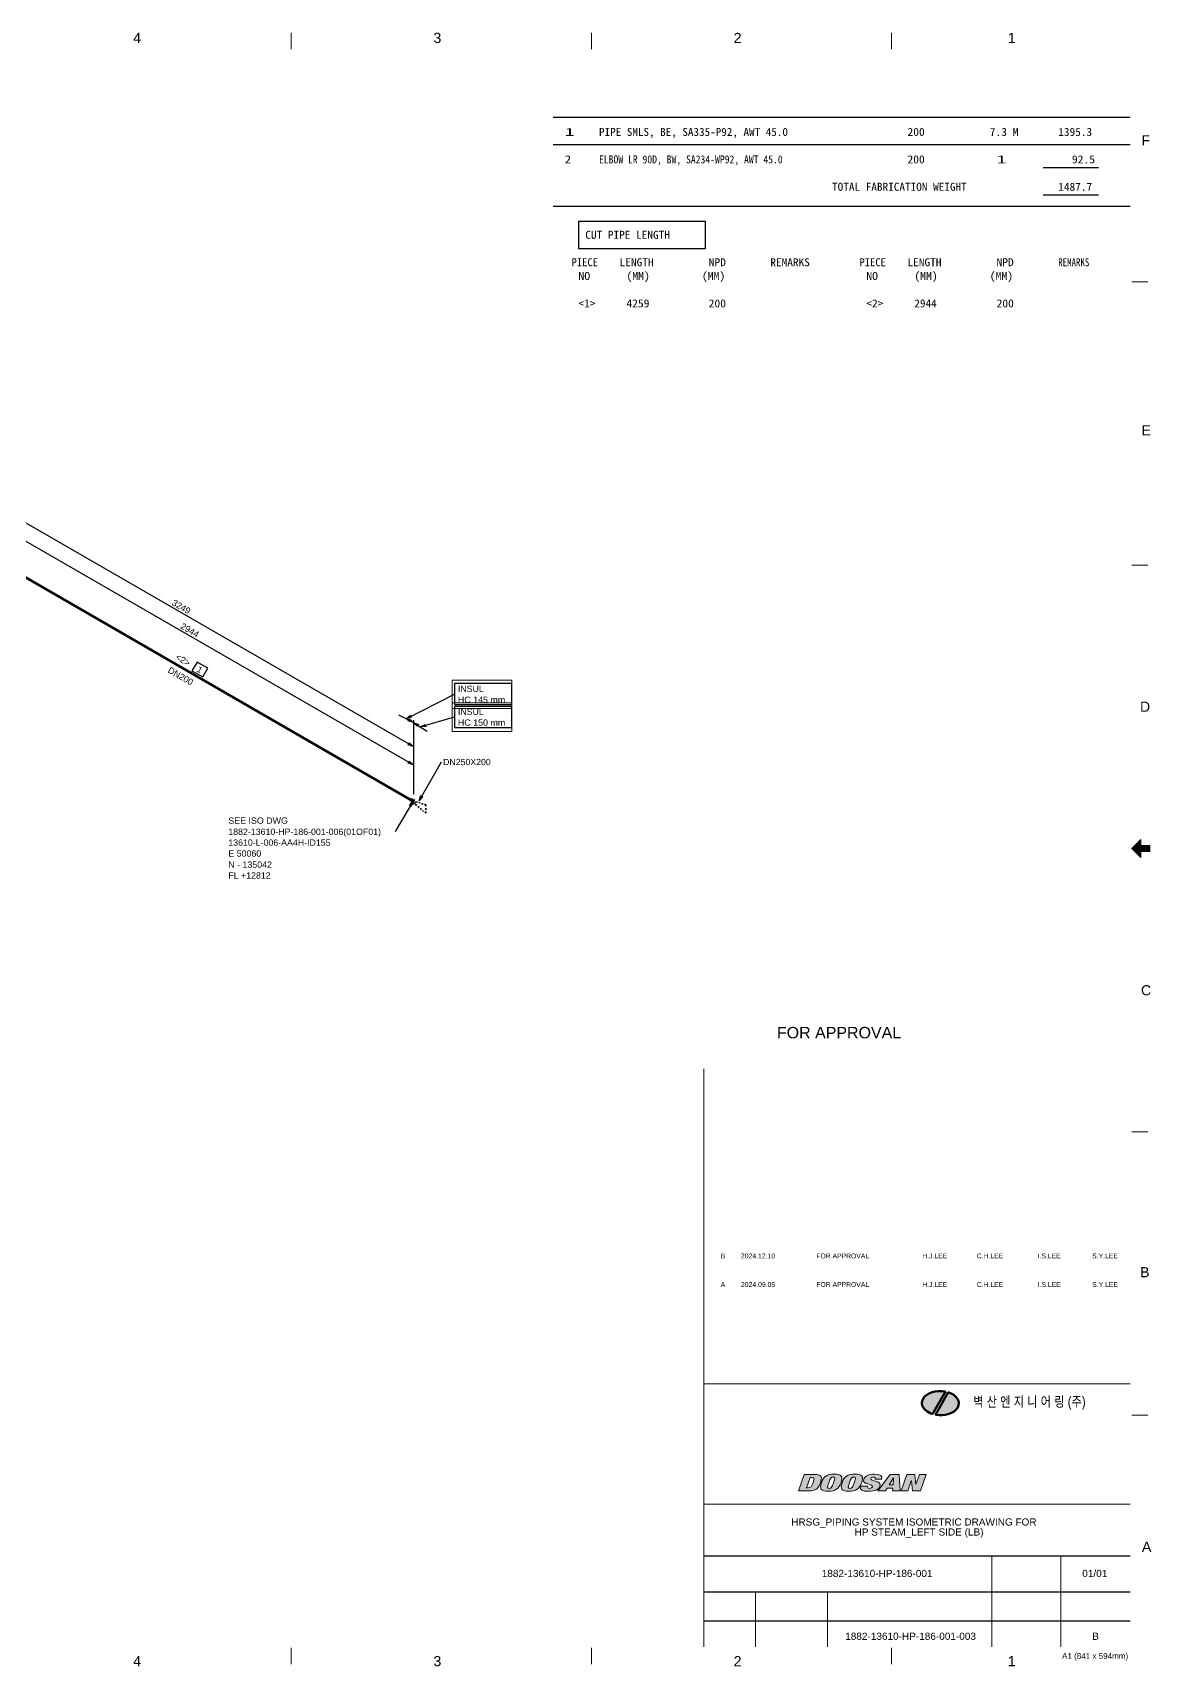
# Model space of a CAD drawing. Header units: inches. Extents: x 18 to 823, y 11 to 584.
# Drawn here: x 432 to 823, y 11 to 583 of the extents above; entities that cross this region are included whole.
import ezdxf
from ezdxf.enums import TextEntityAlignment as Align

# ---------------------------------------------------------------- set-up
doc = ezdxf.new("R2010")
doc.units = ezdxf.units.IN
doc.header["$MEASUREMENT"] = 0
for name, color, linetype in [('AD1', 7, 'Continuous'), ('AD2', 7, 'Continuous'), ('BG 0 -1', 7, 'Continuous'), ('BG happy form$0$TITLE-BOX', 7, 'Continuous'), ('BG VPORT', 7, 'Continuous'), ('DBOX', 7, 'Continuous'), ('DIMLINES', 7, 'Continuous'), ('DIMTEXT', 7, 'Continuous'), ('EX1', 7, 'Continuous'), ('FRAME', 7, 'Continuous'), ('INSU_BOX', 7, 'Continuous'), ('ISOTEXT', 7, 'Continuous'), ('MATLIST', 7, 'Continuous'), ('PIPE', 7, 'Continuous')]:
    doc.layers.add(name, color=color, linetype=linetype)
doc.styles.add('Arial', font='arial.ttf')
doc.styles.add('txt.shx', font='txt')

msp = doc.modelspace()

# ---------------------------------------------------------------- hatches: boundary and pattern name
at = {"layer": 'BG 0 -1', "linetype": 'ByBlock'}
for color, points in [(5, [(751.35, 107.39), (751.13, 107.43), (750.91, 107.47), (750.69, 107.5), (750.47, 107.52), (750.25, 107.54), (750.02, 107.56), (749.8, 107.57), (749.57, 107.57), (749.35, 107.57), (749.12, 107.57), (748.9, 107.56), (748.68, 107.54), (748.45, 107.52), (748.23, 107.5), (748.01, 107.47), (747.79, 107.43), (747.58, 107.39), (747.37, 107.35), (747.16, 107.3), (746.95, 107.24), (746.74, 107.18), (746.54, 107.12), (746.34, 107.05), (746.15, 106.98), (745.96, 106.9), (745.78, 106.82), (745.6, 106.73), (745.42, 106.64), (745.25, 106.55), (745.08, 106.45), (744.92, 106.35), (744.77, 106.24), (744.62, 106.13), (744.48, 106.02), (744.34, 105.91), (744.21, 105.79), (744.08, 105.67), (743.97, 105.54), (743.86, 105.41), (743.75, 105.28), (743.65, 105.15), (743.56, 105.02), (743.48, 104.88), (743.41, 104.74), (743.34, 104.6), (743.28, 104.46), (743.23, 104.32), (743.18, 104.18), (743.14, 104.03), (743.11, 103.89), (743.09, 103.74), (743.08, 103.59), (743.07, 103.45), (743.07, 103.3), (743.08, 103.15), (743.1, 103.01), (743.12, 102.86), (743.16, 102.71), (743.2, 102.57), (743.24, 102.42), (743.3, 102.28), (743.36, 102.14), (743.43, 102), (743.51, 101.86), (743.6, 101.72), (743.69, 101.59), (743.79, 101.45), (743.9, 101.32), (744.01, 101.2), (744.13, 101.07), (744.26, 100.95), (744.39, 100.83), (744.53, 100.71), (744.67, 100.6), (744.82, 100.49), (744.98, 100.38), (745.14, 100.28), (745.31, 100.18), (745.48, 100.08), (745.66, 99.99), (745.84, 99.9), (746.03, 99.82), (746.22, 99.74), (746.42, 99.66), (746.62, 99.59), (746.82, 99.53)]), (80, [(747.78, 99.29), (748, 99.25), (748.22, 99.21), (748.44, 99.18), (748.66, 99.16), (748.89, 99.14), (749.11, 99.12), (749.34, 99.11), (749.57, 99.11), (749.79, 99.11), (750.02, 99.12), (750.25, 99.13), (750.47, 99.14), (750.69, 99.17), (750.92, 99.19), (751.14, 99.23), (751.35, 99.26), (751.57, 99.3), (751.78, 99.35), (752, 99.4), (752.2, 99.46), (752.41, 99.52), (752.61, 99.59), (752.81, 99.66), (753, 99.73), (753.19, 99.81), (753.37, 99.9), (753.56, 99.99), (753.73, 100.08), (753.9, 100.17), (754.06, 100.27), (754.22, 100.38), (754.38, 100.49), (754.52, 100.6), (754.67, 100.71), (754.8, 100.83), (754.93, 100.95), (755.05, 101.07), (755.17, 101.2), (755.28, 101.33), (755.38, 101.46), (755.47, 101.6), (755.56, 101.73), (755.64, 101.87), (755.71, 102.01), (755.77, 102.15), (755.83, 102.29), (755.88, 102.44), (755.92, 102.58), (755.95, 102.73), (755.98, 102.88), (756, 103.02), (756.01, 103.17), (756.01, 103.32), (756, 103.47), (755.99, 103.62), (755.97, 103.76), (755.94, 103.91), (755.9, 104.06), (755.86, 104.2), (755.8, 104.35), (755.74, 104.49), (755.67, 104.63), (755.6, 104.77), (755.51, 104.91), (755.42, 105.05), (755.33, 105.18), (755.22, 105.32), (755.11, 105.45), (754.99, 105.57), (754.86, 105.7), (754.73, 105.82), (754.59, 105.94), (754.45, 106.05), (754.3, 106.17), (754.14, 106.27), (753.98, 106.38), (753.81, 106.48), (753.64, 106.58), (753.46, 106.67), (753.28, 106.76), (753.09, 106.85), (752.9, 106.93), (752.71, 107), (752.51, 107.08), (752.3, 107.14)])]:
    msp.add_hatch(color=color, dxfattribs=at).paths.add_polyline_path(points)
at = {"layer": 'BG 0 -1', "linetype": 'ByBlock', "true_color": 0x005bac}
h = msp.add_hatch(color=154, dxfattribs=at)
edge = h.paths.add_edge_path()
edge.add_spline(control_points=[(705.5, 78.38), (705.5, 78.38), (701.87, 78.38), (701.87, 78.38), (701.87, 78.38), (699.83, 72.62), (699.83, 72.62), (699.83, 72.62), (703.46, 72.62), (703.46, 72.62), (706.35, 72.62), (706.99, 73.99), (707.52, 75.5), (708.06, 77.01), (708.39, 78.38), (705.5, 78.38)], knot_values=[0, 0, 0, 0, 1, 1, 1, 2, 2, 2, 3, 3, 3, 4, 4, 4, 5, 5, 5, 5], degree=3, periodic=1)
edge = h.paths.add_edge_path(flags=0)
edge.add_spline(control_points=[(704.94, 75.5), (704.39, 73.94), (704.18, 73.7), (703.21, 73.7), (703.21, 73.7), (702.71, 73.7), (702.71, 73.7), (702.71, 73.7), (703.99, 77.3), (703.99, 77.3), (703.99, 77.3), (704.49, 77.3), (704.49, 77.3), (705.46, 77.3), (705.49, 77.06), (704.94, 75.5)], knot_values=[0, 0, 0, 0, 1, 1, 1, 2, 2, 2, 3, 3, 3, 4, 4, 4, 5, 5, 5, 5], degree=3, periodic=1)
h = msp.add_hatch(color=154, dxfattribs=at)
edge = h.paths.add_edge_path()
edge.add_spline(control_points=[(712.37, 78.49), (709.82, 78.49), (708.65, 77.65), (707.88, 75.5), (707.12, 73.34), (707.7, 72.5), (710.25, 72.5), (712.81, 72.5), (713.98, 73.34), (714.74, 75.5), (715.51, 77.65), (714.93, 78.49), (712.37, 78.49)], knot_values=[0, 0, 0, 0, 1, 1, 1, 2, 2, 2, 3, 3, 3, 4, 4, 4, 4], degree=3, periodic=1)
edge = h.paths.add_edge_path(flags=0)
edge.add_spline(control_points=[(712.16, 75.5), (711.61, 73.94), (711.38, 73.52), (710.61, 73.52), (709.85, 73.52), (709.91, 73.94), (710.47, 75.5), (711.02, 77.06), (711.25, 77.48), (712.01, 77.48), (712.78, 77.48), (712.71, 77.06), (712.16, 75.5)], knot_values=[0, 0, 0, 0, 1, 1, 1, 2, 2, 2, 3, 3, 3, 4, 4, 4, 4], degree=3, periodic=1)
h = msp.add_hatch(color=154, dxfattribs=at)
edge = h.paths.add_edge_path()
edge.add_spline(control_points=[(719.61, 78.49), (717.05, 78.49), (715.88, 77.65), (715.12, 75.5), (714.35, 73.34), (714.93, 72.5), (717.49, 72.5), (720.05, 72.5), (721.22, 73.34), (721.98, 75.5), (722.74, 77.65), (722.17, 78.49), (719.61, 78.49)], knot_values=[0, 0, 0, 0, 1, 1, 1, 2, 2, 2, 3, 3, 3, 4, 4, 4, 4], degree=3, periodic=1)
edge = h.paths.add_edge_path(flags=0)
edge.add_spline(control_points=[(719.4, 75.5), (718.85, 73.94), (718.62, 73.52), (717.85, 73.52), (717.08, 73.52), (717.15, 73.94), (717.7, 75.5), (718.25, 77.06), (718.48, 77.48), (719.25, 77.48), (720.02, 77.48), (719.95, 77.06), (719.4, 75.5)], knot_values=[0, 0, 0, 0, 1, 1, 1, 2, 2, 2, 3, 3, 3, 4, 4, 4, 4], degree=3, periodic=1)
h = msp.add_hatch(color=154, dxfattribs=at)
edge = h.paths.add_edge_path()
edge.add_spline(control_points=[(728.37, 74.28), (729.11, 76.39), (724.82, 75.83), (725.23, 76.97), (725.32, 77.23), (725.65, 77.48), (726.19, 77.48), (726.67, 77.48), (726.8, 77.19), (726.68, 76.85), (726.68, 76.85), (726.63, 76.72), (726.63, 76.72), (726.63, 76.72), (728.97, 76.72), (728.97, 76.72), (729.41, 77.95), (728.67, 78.49), (726.49, 78.49), (724.38, 78.49), (723.12, 77.86), (722.71, 76.69), (721.98, 74.65), (726.11, 75.22), (725.71, 74.08), (725.6, 73.76), (725.22, 73.52), (724.71, 73.52), (724.22, 73.52), (723.95, 73.7), (724.12, 74.19), (724.12, 74.19), (724.17, 74.33), (724.17, 74.33), (724.17, 74.33), (721.75, 74.33), (721.75, 74.33), (721.75, 74.33), (721.68, 74.13), (721.68, 74.13), (721.25, 72.93), (722.26, 72.5), (724.33, 72.5), (726.54, 72.5), (727.93, 73.05), (728.37, 74.28)], knot_values=[0, 0, 0, 0, 1, 1, 1, 2, 2, 2, 3, 3, 3, 4, 4, 4, 5, 5, 5, 6, 6, 6, 7, 7, 7, 8, 8, 8, 9, 9, 9, 10, 10, 10, 11, 11, 11, 12, 12, 12, 13, 13, 13, 14, 14, 14, 15, 15, 15, 15], degree=3, periodic=1)
h = msp.add_hatch(color=154, dxfattribs=at)
h.paths.add_polyline_path([(732, 78.38), (727.62, 72.62), (730.29, 72.62), (730.9, 73.62), (732.89, 73.62), (732.79, 72.62), (735.45, 72.62), (735.15, 78.38)])
h.paths.add_polyline_path([(732.99, 74.76), (731.59, 74.76), (733.15, 77.2), (733.17, 77.2)], flags=0)
msp.add_hatch(color=154, dxfattribs=at).paths.add_polyline_path([(742.24, 78.38), (740.99, 74.83), (740.96, 74.83), (740.6, 78.38), (737.8, 78.38), (735.76, 72.62), (738.1, 72.62), (739.36, 76.18), (739.39, 76.18), (739.8, 72.62), (742.54, 72.62), (744.59, 78.38)])
at = {"layer": 'DIMLINES', "linetype": 'Continuous'}
for points in [[(563.96, 344.04), (562.44, 342.84), (564.28, 343.4)], [(563.16, 342.12), (565, 341.48), (563.56, 342.76)], [(566.76, 340.84), (564.92, 341.48), (566.36, 340.2)], [(569.16, 340.84), (567.4, 339.96), (569.32, 340.12)], [(563.16, 333.72), (565, 333.08), (563.56, 334.36)], [(563.16, 327.32), (565, 326.68), (563.56, 327.96)]]:
    msp.add_hatch(color=2, dxfattribs=at).paths.add_polyline_path(points)
at = {"layer": 'ISOTEXT', "linetype": 'Continuous'}
for points in [[(567.64, 315.96), (567, 314.12), (568.28, 315.56)], [(564.28, 312.12), (564.92, 313.96), (563.64, 312.52)]]:
    msp.add_hatch(color=2, dxfattribs=at).paths.add_polyline_path(points)

# ---------------------------------------------------------------- linework, layer by layer
at = {"layer": 'AD1', "color": 1, "linetype": 'Continuous', "lineweight": 30}
for p, q in [((562.44, 342.84), (579.4, 351.48)), ((567.4, 339.96), (579.4, 343.48))]:
    msp.add_line(p, q, dxfattribs=at)
at = {"layer": 'AD2', "color": 1, "linetype": 'Continuous', "lineweight": 30}
for p, q in [((562.44, 342.84), (563.96, 344.04)), ((567.4, 339.96), (569.16, 340.84))]:
    msp.add_line(p, q, dxfattribs=at)
at = {"layer": 'AD2', "color": 4, "linetype": 'Continuous', "lineweight": 30}
for p, q in [((565, 333.08), (563.16, 333.72)), ((563.56, 334.36), (565, 333.08)), ((565, 326.68), (563.16, 327.32)), ((563.56, 327.96), (565, 326.68))]:
    msp.add_line(p, q, dxfattribs=at)
at = {"layer": 'BG 0 -1', "color": 7, "linetype": 'Continuous', "lineweight": 9}
for p, q in [((522.2, 577.17), (522.2, 582.83)), ((627.33, 577.17), (627.33, 582.83)), ((732.45, 577.17), (732.45, 582.83)), ((816.56, 495.71), (822.22, 495.71)), ((816.56, 396.57), (822.22, 396.57)), ((819.72, 300.61), (816.54, 297.43)), ((816.54, 297.43), (819.72, 294.24)), ((819.72, 294.26), (816.55, 297.43)), ((819.72, 294.38), (816.61, 297.5)), ((819.72, 294.51), (816.67, 297.56)), ((819.72, 294.63), (816.74, 297.62)), ((819.72, 294.76), (816.8, 297.68)), ((819.72, 294.88), (816.86, 297.75)), ((819.72, 295.01), (816.92, 297.81)), ((819.72, 295.13), (816.99, 297.87)), ((819.72, 295.26), (817.05, 297.93)), ((819.72, 295.38), (817.11, 298)), ((819.72, 295.51), (817.17, 298.06)), ((819.72, 295.63), (817.24, 298.12)), ((819.72, 295.76), (817.3, 298.18)), ((819.72, 295.88), (817.36, 298.25)), ((819.72, 296.01), (817.42, 298.31)), ((819.72, 296.13), (817.49, 298.37)), ((819.72, 296.26), (817.55, 298.43)), ((819.74, 296.37), (817.61, 298.5)), ((819.87, 296.37), (817.67, 298.56)), ((819.99, 296.37), (817.74, 298.62)), ((820.12, 296.37), (817.8, 298.68)), ((820.24, 296.37), (817.86, 298.75)), ((820.37, 296.37), (817.92, 298.81)), ((820.49, 296.37), (817.99, 298.87)), ((820.62, 296.37), (818.05, 298.93)), ((820.74, 296.37), (818.11, 299)), ((820.87, 296.37), (818.17, 299.06)), ((820.99, 296.37), (818.24, 299.12)), ((821.12, 296.37), (818.3, 299.18)), ((821.24, 296.37), (818.36, 299.25)), ((821.37, 296.37), (818.42, 299.31)), ((821.49, 296.37), (818.49, 299.37)), ((821.62, 296.37), (818.55, 299.43)), ((821.74, 296.37), (818.61, 299.5)), ((819.72, 298.51), (818.67, 299.56)), ((819.72, 298.63), (818.74, 299.62)), ((819.72, 298.76), (818.8, 299.68)), ((819.72, 298.88), (818.86, 299.75)), ((819.72, 299.01), (818.92, 299.81)), ((819.72, 299.13), (818.99, 299.87)), ((819.72, 299.26), (819.05, 299.93)), ((819.72, 299.38), (819.11, 300)), ((819.72, 299.51), (819.17, 300.06)), ((819.72, 299.63), (819.24, 300.12)), ((819.72, 299.76), (819.3, 300.18)), ((819.72, 299.89), (819.36, 300.25)), ((819.72, 300.01), (819.42, 300.31)), ((819.72, 300.14), (819.49, 300.37)), ((819.72, 300.26), (819.55, 300.43)), ((819.72, 300.39), (819.61, 300.5)), ((819.72, 300.51), (819.67, 300.56)), ((819.72, 298.49), (819.72, 300.61)), ((819.72, 298.49), (822.91, 298.49)), ((821.87, 296.37), (819.75, 298.49)), ((821.99, 296.37), (819.87, 298.49)), ((822.12, 296.37), (820, 298.49)), ((822.24, 296.37), (820.12, 298.49)), ((822.37, 296.37), (820.25, 298.49)), ((822.49, 296.37), (820.37, 298.49)), ((822.62, 296.37), (820.5, 298.49)), ((822.74, 296.37), (820.62, 298.49)), ((822.87, 296.37), (820.75, 298.49)), ((822.91, 296.45), (820.87, 298.49)), ((822.91, 296.58), (821, 298.49)), ((822.91, 296.7), (821.12, 298.49)), ((822.91, 296.83), (821.25, 298.49)), ((822.91, 296.95), (821.37, 298.49)), ((822.91, 297.08), (821.5, 298.49)), ((822.91, 297.2), (821.62, 298.49)), ((822.91, 297.33), (821.75, 298.49)), ((822.91, 297.45), (821.87, 298.49)), ((822.91, 297.58), (822, 298.49)), ((822.91, 297.7), (822.12, 298.49)), ((822.91, 297.83), (822.25, 298.49)), ((822.91, 297.95), (822.37, 298.49)), ((822.91, 298.08), (822.5, 298.49)), ((822.91, 298.2), (822.62, 298.49)), ((822.91, 298.33), (822.75, 298.49)), ((822.91, 298.45), (822.87, 298.49)), ((822.91, 298.49), (822.91, 296.37)), ((819.72, 294.24), (819.72, 296.37)), ((819.72, 296.37), (822.91, 296.37)), ((666.66, 220.36), (666.66, 18.11)), ((816.56, 198.28), (822.22, 198.28)), ((666.66, 110.04), (815.93, 110.04)), ((816.56, 99.14), (822.22, 99.14)), ((666.66, 68.03), (815.93, 68.03)), ((767.52, 49.88), (767.52, 18.11)), ((791.73, 49.88), (791.73, 18.11)), ((684.82, 37.27), (684.82, 18.11)), ((710.03, 37.27), (710.03, 18.11)), ((522.2, 17.68), (522.2, 12.02)), ((627.33, 17.68), (627.33, 12.02)), ((732.45, 17.68), (732.45, 12.02))]:
    msp.add_line(p, q, dxfattribs=at)
at = {"layer": 'BG 0 -1', "color": 7, "linetype": 'Continuous', "lineweight": 0}
for points in [[(751.35, 107.39), (751.13, 107.43), (750.91, 107.47), (750.69, 107.5), (750.47, 107.52), (750.25, 107.54), (750.02, 107.56), (749.8, 107.57), (749.57, 107.57), (749.35, 107.57), (749.12, 107.57), (748.9, 107.56), (748.68, 107.54), (748.45, 107.52), (748.23, 107.5), (748.01, 107.47), (747.79, 107.43), (747.58, 107.39), (747.37, 107.35), (747.16, 107.3), (746.95, 107.24), (746.74, 107.18), (746.54, 107.12), (746.34, 107.05), (746.15, 106.98), (745.96, 106.9), (745.78, 106.82), (745.6, 106.73), (745.42, 106.64), (745.25, 106.55), (745.08, 106.45), (744.92, 106.35), (744.77, 106.24), (744.62, 106.13), (744.48, 106.02), (744.34, 105.91), (744.21, 105.79), (744.08, 105.67), (743.97, 105.54), (743.86, 105.41), (743.75, 105.28), (743.65, 105.15), (743.56, 105.02), (743.48, 104.88), (743.41, 104.74), (743.34, 104.6), (743.28, 104.46), (743.23, 104.32), (743.18, 104.18), (743.14, 104.03), (743.11, 103.89), (743.09, 103.74), (743.08, 103.59), (743.07, 103.45), (743.07, 103.3), (743.08, 103.15), (743.1, 103.01), (743.12, 102.86), (743.16, 102.71), (743.2, 102.57), (743.24, 102.42), (743.3, 102.28), (743.36, 102.14), (743.43, 102), (743.51, 101.86), (743.6, 101.72), (743.69, 101.59), (743.79, 101.45), (743.9, 101.32), (744.01, 101.2), (744.13, 101.07), (744.26, 100.95), (744.39, 100.83), (744.53, 100.71), (744.67, 100.6), (744.82, 100.49), (744.98, 100.38), (745.14, 100.28), (745.31, 100.18), (745.48, 100.08), (745.66, 99.99), (745.84, 99.9), (746.03, 99.82), (746.22, 99.74), (746.42, 99.66), (746.62, 99.59), (746.82, 99.53)], [(747.78, 99.29), (748, 99.25), (748.22, 99.21), (748.44, 99.18), (748.66, 99.16), (748.89, 99.14), (749.11, 99.12), (749.34, 99.11), (749.57, 99.11), (749.79, 99.11), (750.02, 99.12), (750.25, 99.13), (750.47, 99.14), (750.69, 99.17), (750.92, 99.19), (751.14, 99.23), (751.35, 99.26), (751.57, 99.3), (751.78, 99.35), (752, 99.4), (752.2, 99.46), (752.41, 99.52), (752.61, 99.59), (752.81, 99.66), (753, 99.73), (753.19, 99.81), (753.37, 99.9), (753.56, 99.99), (753.73, 100.08), (753.9, 100.17), (754.06, 100.27), (754.22, 100.38), (754.38, 100.49), (754.52, 100.6), (754.67, 100.71), (754.8, 100.83), (754.93, 100.95), (755.05, 101.07), (755.17, 101.2), (755.28, 101.33), (755.38, 101.46), (755.47, 101.6), (755.56, 101.73), (755.64, 101.87), (755.71, 102.01), (755.77, 102.15), (755.83, 102.29), (755.88, 102.44), (755.92, 102.58), (755.95, 102.73), (755.98, 102.88), (756, 103.02), (756.01, 103.17), (756.01, 103.32), (756, 103.47), (755.99, 103.62), (755.97, 103.76), (755.94, 103.91), (755.9, 104.06), (755.86, 104.2), (755.8, 104.35), (755.74, 104.49), (755.67, 104.63), (755.6, 104.77), (755.51, 104.91), (755.42, 105.05), (755.33, 105.18), (755.22, 105.32), (755.11, 105.45), (754.99, 105.57), (754.86, 105.7), (754.73, 105.82), (754.59, 105.94), (754.45, 106.05), (754.3, 106.17), (754.14, 106.27), (753.98, 106.38), (753.81, 106.48), (753.64, 106.58), (753.46, 106.67), (753.28, 106.76), (753.09, 106.85), (752.9, 106.93), (752.71, 107), (752.51, 107.08), (752.3, 107.14)], [(732, 78.38), (727.62, 72.62), (730.29, 72.62), (730.9, 73.62), (732.89, 73.62), (732.79, 72.62), (735.45, 72.62), (735.15, 78.38)], [(732.99, 74.76), (731.59, 74.76), (733.15, 77.2), (733.17, 77.2)], [(742.24, 78.38), (740.99, 74.83), (740.96, 74.83), (740.6, 78.38), (737.8, 78.38), (735.76, 72.62), (738.1, 72.62), (739.36, 76.18), (739.39, 76.18), (739.8, 72.62), (742.54, 72.62), (744.59, 78.38)]]:
    msp.add_lwpolyline(points, close=True, dxfattribs=at)
for points, knots in [([(705.5, 78.38), (705.5, 78.38), (701.87, 78.38), (701.87, 78.38), (701.87, 78.38), (699.83, 72.62), (699.83, 72.62), (699.83, 72.62), (703.46, 72.62), (703.46, 72.62), (706.35, 72.62), (706.99, 73.99), (707.52, 75.5), (708.06, 77.01), (708.39, 78.38), (705.5, 78.38)], [0, 0, 0, 0, 1, 1, 1, 2, 2, 2, 3, 3, 3, 4, 4, 4, 5, 5, 5, 5]), ([(704.94, 75.5), (704.39, 73.94), (704.18, 73.7), (703.21, 73.7), (703.21, 73.7), (702.71, 73.7), (702.71, 73.7), (702.71, 73.7), (703.99, 77.3), (703.99, 77.3), (703.99, 77.3), (704.49, 77.3), (704.49, 77.3), (705.46, 77.3), (705.49, 77.06), (704.94, 75.5)], [0, 0, 0, 0, 1, 1, 1, 2, 2, 2, 3, 3, 3, 4, 4, 4, 5, 5, 5, 5]), ([(712.37, 78.49), (709.82, 78.49), (708.65, 77.65), (707.88, 75.5), (707.12, 73.34), (707.7, 72.5), (710.25, 72.5), (712.81, 72.5), (713.98, 73.34), (714.74, 75.5), (715.51, 77.65), (714.93, 78.49), (712.37, 78.49)], [0, 0, 0, 0, 1, 1, 1, 2, 2, 2, 3, 3, 3, 4, 4, 4, 4]), ([(712.16, 75.5), (711.61, 73.94), (711.38, 73.52), (710.61, 73.52), (709.85, 73.52), (709.91, 73.94), (710.47, 75.5), (711.02, 77.06), (711.25, 77.48), (712.01, 77.48), (712.78, 77.48), (712.71, 77.06), (712.16, 75.5)], [0, 0, 0, 0, 1, 1, 1, 2, 2, 2, 3, 3, 3, 4, 4, 4, 4]), ([(719.61, 78.49), (717.05, 78.49), (715.88, 77.65), (715.12, 75.5), (714.35, 73.34), (714.93, 72.5), (717.49, 72.5), (720.05, 72.5), (721.22, 73.34), (721.98, 75.5), (722.74, 77.65), (722.17, 78.49), (719.61, 78.49)], [0, 0, 0, 0, 1, 1, 1, 2, 2, 2, 3, 3, 3, 4, 4, 4, 4]), ([(719.4, 75.5), (718.85, 73.94), (718.62, 73.52), (717.85, 73.52), (717.08, 73.52), (717.15, 73.94), (717.7, 75.5), (718.25, 77.06), (718.48, 77.48), (719.25, 77.48), (720.02, 77.48), (719.95, 77.06), (719.4, 75.5)], [0, 0, 0, 0, 1, 1, 1, 2, 2, 2, 3, 3, 3, 4, 4, 4, 4]), ([(728.37, 74.28), (729.11, 76.39), (724.82, 75.83), (725.23, 76.97), (725.32, 77.23), (725.65, 77.48), (726.19, 77.48), (726.67, 77.48), (726.8, 77.19), (726.68, 76.85), (726.68, 76.85), (726.63, 76.72), (726.63, 76.72), (726.63, 76.72), (728.97, 76.72), (728.97, 76.72), (729.41, 77.95), (728.67, 78.49), (726.49, 78.49), (724.38, 78.49), (723.12, 77.86), (722.71, 76.69), (721.98, 74.65), (726.11, 75.22), (725.71, 74.08), (725.6, 73.76), (725.22, 73.52), (724.71, 73.52), (724.22, 73.52), (723.95, 73.7), (724.12, 74.19), (724.12, 74.19), (724.17, 74.33), (724.17, 74.33), (724.17, 74.33), (721.75, 74.33), (721.75, 74.33), (721.75, 74.33), (721.68, 74.13), (721.68, 74.13), (721.25, 72.93), (722.26, 72.5), (724.33, 72.5), (726.54, 72.5), (727.93, 73.05), (728.37, 74.28)], [0, 0, 0, 0, 1, 1, 1, 2, 2, 2, 3, 3, 3, 4, 4, 4, 5, 5, 5, 6, 6, 6, 7, 7, 7, 8, 8, 8, 9, 9, 9, 10, 10, 10, 11, 11, 11, 12, 12, 12, 13, 13, 13, 14, 14, 14, 15, 15, 15, 15])]:
    msp.add_open_spline(points, degree=3, knots=knots, dxfattribs=at)
at = {"layer": 'BG happy form$0$TITLE-BOX', "color": 5, "linetype": 'Continuous', "lineweight": 100}
msp.add_line((746.82, 99.53), (751.35, 107.39), dxfattribs=at)
at = {"layer": 'BG happy form$0$TITLE-BOX', "color": 80, "linetype": 'Continuous', "lineweight": 100}
msp.add_line((747.78, 99.29), (752.3, 107.14), dxfattribs=at)
at = {"layer": 'BG happy form$0$TITLE-BOX', "color": 5, "linetype": 'Continuous', "lineweight": 100}
msp.add_ellipse((749.54, 103.34), major_axis=(6.47, -0.1), ratio=0.654054, start_param=1.298066, end_param=4.288804, dxfattribs=at)
at = {"layer": 'BG happy form$0$TITLE-BOX', "color": 80, "linetype": 'Continuous', "lineweight": 100}
msp.add_ellipse((749.54, 103.34), major_axis=(-6.47, 0.1), ratio=0.654054, start_param=1.305326, end_param=4.281544, dxfattribs=at)
at = {"layer": 'BG VPORT', "color": 7, "linetype": 'Continuous', "lineweight": 25}
for p, q in [((666.66, 49.88), (815.93, 49.88)), ((666.66, 37.27), (815.93, 37.27)), ((666.66, 27.18), (815.93, 27.18))]:
    msp.add_line(p, q, dxfattribs=at)
at = {"layer": 'DBOX', "color": 1, "linetype": 'Continuous', "lineweight": 30}
for p, q in [((599.48, 355.16), (579.4, 355.16)), ((579.4, 355.16), (579.4, 347.8)), ((599.48, 347.8), (599.48, 355.16)), ((579.4, 347.8), (599.48, 347.8)), ((599.48, 347.16), (579.4, 347.16)), ((579.4, 347.16), (579.4, 339.8)), ((599.48, 339.8), (599.48, 347.16)), ((579.4, 339.8), (599.48, 339.8))]:
    msp.add_line(p, q, dxfattribs=at)
at = {"layer": 'DIMLINES', "color": 7, "linetype": 'Continuous', "lineweight": 30}
for p, q in [((559.8, 344.2), (565, 341.48)), ((564.92, 341.48), (569.88, 338.52)), ((565, 342.36), (565, 316.44)), ((563.16, 333.72), (563.56, 334.36)), ((563.16, 327.32), (563.56, 327.96))]:
    msp.add_line(p, q, dxfattribs=at)
at = {"layer": 'DIMLINES', "color": 1, "linetype": 'Continuous', "lineweight": 30}
for p, q in [((563.16, 342.12), (563.56, 342.76)), ((565, 341.48), (563.16, 342.12)), ((563.56, 342.76), (565, 341.48)), ((564.92, 341.48), (566.76, 340.84)), ((566.36, 340.2), (564.92, 341.48)), ((566.76, 340.84), (566.36, 340.2))]:
    msp.add_line(p, q, dxfattribs=at)
at = {"layer": 'DL', "color": 4, "linetype": 'Continuous', "lineweight": 30}
for p, q in [((402.52, 426.76), (565, 333.08)), ((408.68, 416.84), (565, 326.68))]:
    msp.add_line(p, q, dxfattribs=at)
at = {"layer": 'EX1', "color": 1, "linetype": 'Continuous', "lineweight": 30}
for p, q in [((564.28, 343.4), (562.44, 342.84)), ((563.96, 344.04), (564.28, 343.4)), ((569.32, 340.12), (567.4, 339.96)), ((569.16, 340.84), (569.32, 340.12))]:
    msp.add_line(p, q, dxfattribs=at)
at = {"layer": 'INSU_BOX', "color": 4, "lineweight": 13}
for points in [[(578.6, 346.4), (599.43, 346.4), (599.43, 356.4), (578.6, 356.4)], [(578.6, 338.4), (599.43, 338.4), (599.43, 348.4), (578.6, 348.4)]]:
    msp.add_lwpolyline(points, close=True, dxfattribs=at)
at = {"layer": 'ISOTEXT', "color": 7, "linetype": 'Continuous', "lineweight": 30}
for p, q in [((489.24, 362.68), (487.48, 359.64)), ((493.08, 360.52), (489.24, 362.68)), ((491.32, 357.48), (493.08, 360.52)), ((487.48, 359.64), (491.32, 357.48)), ((567, 314.12), (574.84, 327.72)), ((567, 314.12), (567.64, 315.96)), ((568.28, 315.56), (567, 314.12)), ((567.64, 315.96), (568.28, 315.56)), ((564.92, 313.96), (558.68, 303.4)), ((563.64, 312.52), (564.92, 313.96)), ((564.28, 312.12), (563.64, 312.52)), ((564.92, 313.96), (564.28, 312.12))]:
    msp.add_line(p, q, dxfattribs=at)
at = {"layer": 'MATLIST', "color": 2, "linetype": 'Continuous', "lineweight": 30}
for p, q in [((614, 553.4), (816, 553.4)), ((614, 543.8), (816, 543.8)), ((785.5, 535.8), (804.9, 535.8)), ((785.5, 526.2), (804.9, 526.2)), ((614, 522.2), (816, 522.2)), ((622.8, 517), (667.3, 517)), ((622.8, 517), (622.8, 507.4)), ((667.3, 507.4), (667.3, 517)), ((622.8, 507.4), (667.3, 507.4))]:
    msp.add_line(p, q, dxfattribs=at)
at = {"layer": 'PIPE', "color": 3, "linetype": 'Continuous', "lineweight": 50}
msp.add_line((408.8, 404), (565, 313.9), dxfattribs=at)
at = {"layer": 'PIPE', "color": 3, "linetype": 'Continuous', "lineweight": 35}
for p, q in [((564.1, 314.3), (564.2, 314.6)), ((564.4, 314.8), (564.8, 314.7)), ((565.1, 314.6), (565.5, 314.2)), ((564.4, 313.5), (564.2, 313.9)), ((565.1, 312.9), (564.8, 313.1)), ((565, 313.5), (565, 314.2)), ((565, 314.2), (565.4, 314)), ((565.4, 313.1), (565, 313.4)), ((565.8, 313), (565.5, 312.9)), ((565.8, 313.8), (565.8, 313.4)), ((566.2, 312.5), (565.8, 312.8)), ((565.9, 313.8), (566.4, 313.7)), ((567, 311.8), (566.6, 312.1)), ((566.9, 313.5), (567.4, 313.4)), ((567.8, 311.1), (567.4, 311.4)), ((567.9, 313.2), (568.4, 313)), ((568.6, 310.4), (568.2, 310.7)), ((568.9, 312.9), (569.4, 312.7)), ((569.4, 309.8), (569, 310.1)), ((569.4, 312.7), (569.4, 312.2)), ((569.4, 311.6), (569.4, 311)), ((569.4, 310.4), (569.4, 309.8))]:
    msp.add_line(p, q, dxfattribs=at)

# ---------------------------------------------------------------- texts
at = {"layer": 'BG 0 -1', "color": 7, "style": 'Arial'}
for s, height, width, p in [('4', 3.54, 1.008516, (468.28, 581.12)), ('3', 3.54, 1.008516, (573.41, 581.12)), ('2', 3.54, 1.008516, (678.53, 581.12)), ('1', 3.54, 1.008516, (774.48, 581.1)), ('4', 3.54, 1.008516, (468.28, 13.05)), ('3', 3.54, 1.008516, (573.41, 13.05)), ('2', 3.54, 1.008516, (678.53, 13.05)), ('1', 3.54, 1.008516, (774.48, 13.05)), ('A1 (841 x 594mm)', 2, 1.007335, (803.72, 14.61))]:
    msp.add_text(s, height=height, dxfattribs=dict(at, width=width)).set_placement(p, align=Align.MIDDLE)
for s, height, width, p in [('F', 3.54, 0.993934, (819.94, 543.5)), ('E', 3.54, 1.004063, (819.91, 442.02)), ('D', 3.54, 0.992063, (819.44, 345.28)), ('C', 3.54, 0.992063, (819.79, 246.06)), ('B ', 3.537, 1.005373, (819.44, 147.39)), ('벽 산 엔 지 니 어 링 (주)', 3.5574, 0.808848, (761.03, 102.08)), ('A', 3.54, 1.004063, (820.1, 51.29))]:
    msp.add_text(s, height=height, dxfattribs=dict(at, width=width)).set_placement(p)
at = {"layer": 'DIMLINES', "color": 4, "style": 'Arial'}
for s, width, p in [('HC 145 mm', 1.010172, (580.6, 348.4)), ('INSUL', 0.999439, (580.6, 352.2)), ('INSUL', 0.999439, (580.6, 344.2)), ('HC 150 mm', 1.010172, (580.6, 340.4))]:
    msp.add_text(s, height=2.2, dxfattribs=dict(at, width=width)).set_placement(p)
at = {"layer": 'DIMTEXT', "color": 2, "style": 'Arial', "width": 1.008516}
for s, p in [('3249', (480.2, 382.8)), ('2944', (483.2, 374.6))]:
    msp.add_text(s, height=2.2, rotation=330, dxfattribs=at).set_placement(p)
at = {"layer": 'FRAME', "color": 2, "style": 'Arial'}
for s, height, width, p in [('FOR APPROVAL', 4, 1.000881, (692.3, 231)), ('B', 1.7, 1.004063, (672.6, 154)), ('2024.12.10', 1.7, 1.008516, (679.7, 154)), ('FOR APPROVAL', 1.7, 1.000881, (706.1, 154)), ('H.J.LEE', 1.7, 1.002038, (743.2, 154)), ('C.H.LEE', 1.7, 1.000881, (762.3, 154)), ('I.S.LEE', 1.7, 1.005888, (783.6, 154)), ('S.Y.LEE', 1.7, 1.001253, (802.7, 154)), ('A', 1.7, 1.004063, (672.6, 144)), ('2024.09.05', 1.7, 1.008516, (679.7, 144)), ('FOR APPROVAL', 1.7, 1.000881, (706.1, 144)), ('H.J.LEE', 1.7, 1.002038, (743.2, 144)), ('C.H.LEE', 1.7, 1.000881, (762.3, 144)), ('I.S.LEE', 1.7, 1.005888, (783.6, 144)), ('S.Y.LEE', 1.7, 1.001253, (802.7, 144)), ('HRSG_PIPING SYSTEM ISOMETRIC DRAWING FOR', 2.5, 1.001891, (697.3, 60.5)), ('HP STEAM_LEFT SIDE (LB)', 2.5, 1.002638, (719.5, 57)), ('1882-13610-HP-186-001', 2.5, 1.003951, (708, 42.5)), ('01/01', 2.5, 1.008516, (799.2, 42.5)), ('1882-13610-HP-186-001-003', 2.5, 1.003968, (716.2, 20.5)), ('B', 2.5, 1.004063, (802.7, 20.5))]:
    msp.add_text(s, height=height, dxfattribs=dict(at, width=width)).set_placement(p)
at = {"layer": 'ISOTEXT', "color": 2, "style": 'Arial'}
for s, width, p in [('DN200', 1.000881, (478.8, 359.2)), ('<2>', 0.993892, (481.5, 363.8)), ('1', 1.008516, (488.9, 359.5))]:
    msp.add_text(s, height=2.2, rotation=330, dxfattribs=dict(at, width=width)).set_placement(p)
for s, width, p in [('DN250X200', 0.99789, (575.4, 326.6)), ('SEE ISO DWG', 1.00983, (500.2, 306.1)), ('1882-13610-HP-186-001-006(01OF01)', 1.003206, (500.2, 302.2)), ('13610-L-006-AA4H-ID155', 1.002891, (500.2, 298.4)), ('E 50060', 1.007719, (500.2, 294.6)), ('N - 135042', 1.004313, (500.2, 290.7)), ('FL +12812', 1.004042, (500.2, 286.9))]:
    msp.add_text(s, height=2.2, dxfattribs=dict(at, width=width)).set_placement(p)
at = {"layer": 'MATLIST', "color": 2, "style": 'txt.shx'}
for s, width, p in [('1', 1.830635, (618, 546.8)), ('PIPE SMLS, BE, SA335-P92, AWT 45.0', 1.021573, (630, 546.8)), ('200', 1.059841, (738, 546.8)), ('7.3 M', 1.059009, (766.8, 546.8)), ('1395.3', 1.03956, (790.8, 546.8)), ('2', 1.184529, (618, 537.2)), ('ELBOW LR 90D, BW, SA234-WP92, AWT 45.0', 0.888645, (630, 537.2)), ('200', 1.059841, (738, 537.2)), ('1', 1.830635, (769.2, 537.2)), ('92.5', 1.059088, (795.6, 537.2)), ('TOTAL FABRICATION WEIGHT', 1.031985, (711.6, 527.6)), ('1487.7', 1.03956, (790.8, 527.6)), ('CUT PIPE LENGTH', 1.036836, (625.2, 510.8)), ('PIECE', 0.970054, (620.4, 501.2)), ('LENGTH', 1.043763, (637.2, 501.2)), ('NPD', 1.053223, (668.4, 501.2)), ('REMARKS', 1.037113, (690, 501.2)), ('PIECE', 0.970054, (721.2, 501.2)), ('LENGTH', 1.043763, (738, 501.2)), ('NPD', 1.053223, (769.2, 501.2)), ('REMARKS', 0.816089, (790.8, 501.2)), ('NO', 1.075844, (622.8, 496.4)), ('(MM)', 1.078767, (639.6, 496.4)), ('(MM)', 1.078767, (666, 496.4)), ('NO', 1.075844, (723.6, 496.4)), ('(MM)', 1.078767, (740.4, 496.4)), ('(MM)', 1.078767, (766.8, 496.4)), ('<1>', 1.04131, (622.8, 486.8)), ('4259', 1.059841, (639.6, 486.8)), ('200', 1.059841, (668.4, 486.8)), ('<2>', 1.04131, (723.6, 486.8)), ('2944', 1.032666, (740.4, 486.8)), ('200', 1.059841, (769.2, 486.8))]:
    msp.add_text(s, height=2.8, dxfattribs=dict(at, width=width)).set_placement(p)

doc.saveas('drawing.dxf')
